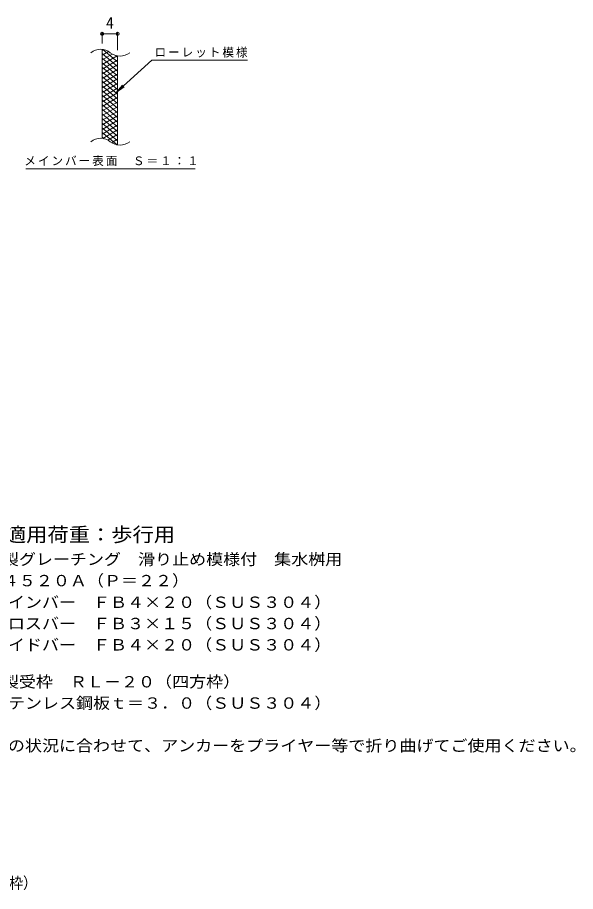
# Model space of a CAD drawing. Units: millimetres, scale not verified. Extents: x -1417 to 1780, y -1376 to 1196.
# Drawn here: x 337 to 1780, y -1376 to 882 of the extents above; entities that cross this region are included whole.
import ezdxf
from ezdxf.enums import TextEntityAlignment as Align

# ---------------------------------------------------------------- set-up
doc = ezdxf.new("R2010")
doc.units = ezdxf.units.MM
doc.header["$LTSCALE"] = 10
doc.header["$PDMODE"] = 32
doc.header["$PDSIZE"] = 8
for name, color, linetype, lineweight in [('C-2', 3, 'Continuous', 9), ('C-4', 7, 'Continuous', 9), ('C-5', 7, 'Continuous', 9), ('C-9', 6, 'Continuous', 5), ('D-5', 7, 'Continuous', 9)]:
    doc.layers.add(name, color=color, linetype=linetype, lineweight=lineweight)
doc.layers.add('F-5_F-5ﾚｲﾔ', color=2, linetype='Continuous')
doc.styles.add('ＭＳ ゴシック', font='')
doc.styles.get('ＭＳ ゴシック').set_extended_font_data('MS Gothic')

msp = doc.modelspace()

# ---------------------------------------------------------------- linework, layer by layer
at = {"layer": 'C-2'}
for p, q in [((555.67, 569.38), (555.67, 799.38)), ((595.67, 552.18), (595.67, 782.17))]:
    msp.add_line(p, q, dxfattribs=at)
for centre, start, end in [((551.7, 760.13), 50.82628, 129.17371), ((601.87, 821.71), 230.82628, 309.17371), ((551.7, 530.13), 50.82628, 129.17371), ((601.87, 591.71), 230.82628, 309.17371)]:
    msp.add_arc(centre, 39.71, start, end, dxfattribs=at)
at = {"layer": 'C-4'}
for p, q in [((555.67, 814.38), (555.67, 842.61)), ((555.67, 839.61), (595.67, 839.61)), ((595.67, 797.17), (595.67, 842.61))]:
    msp.add_line(p, q, dxfattribs=at)
for p in [(555.67, 839.61), (595.67, 839.61)]:
    msp.add_point(p, dxfattribs=at)
at = {"layer": 'C-5'}
for p, q in [((683.98, 771.28), (931.06, 771.28)), ((592.01, 688.15), (612.59, 702.35)), ((358.04, 491.22), (796.07, 491.22))]:
    msp.add_line(p, q, dxfattribs=at)
msp.add_lwpolyline([(683.98, 771.28), (592.01, 688.15), (608.21, 707.19)], dxfattribs=at)
at = {"layer": 'C-9'}
for p, q in [((560.2, 798.92), (555.67, 796.31)), ((572.45, 793.99), (555.67, 784.31)), ((595.67, 767.57), (557.75, 799.38)), ((595.67, 755.57), (555.67, 789.13)), ((581.84, 787.42), (555.67, 772.31)), ((594.44, 782.69), (555.67, 760.31)), ((595.67, 743.57), (555.67, 777.13)), ((595.67, 771.4), (555.67, 748.31)), ((595.67, 779.57), (590.95, 783.52)), ((595.67, 731.57), (555.67, 765.13)), ((595.67, 759.4), (555.67, 736.31)), ((595.67, 719.57), (555.67, 753.13)), ((595.67, 747.4), (555.67, 724.31)), ((595.67, 707.57), (555.67, 741.13)), ((595.67, 735.4), (555.67, 712.31)), ((595.67, 695.57), (555.67, 729.13)), ((595.67, 723.4), (555.67, 700.31)), ((595.67, 683.57), (555.67, 717.13)), ((595.67, 711.4), (555.67, 688.31)), ((595.67, 671.57), (555.67, 705.13)), ((595.67, 699.4), (555.67, 676.31)), ((595.67, 659.57), (555.67, 693.13)), ((595.67, 687.4), (555.67, 664.31)), ((595.67, 647.57), (555.67, 681.13)), ((595.67, 675.4), (555.67, 652.31)), ((595.67, 635.57), (555.67, 669.13)), ((595.67, 663.4), (555.67, 640.31)), ((595.67, 623.57), (555.67, 657.13)), ((595.67, 651.4), (555.67, 628.31)), ((595.67, 611.57), (555.67, 645.13)), ((595.67, 639.4), (555.67, 616.31)), ((595.67, 599.57), (555.67, 633.13)), ((595.67, 627.4), (555.67, 604.31)), ((595.67, 587.57), (555.67, 621.13)), ((595.67, 615.4), (555.67, 592.31)), ((595.67, 575.57), (555.67, 609.13)), ((595.67, 603.4), (555.67, 580.31)), ((595.67, 563.57), (555.67, 597.13)), ((595.67, 591.4), (557.57, 569.41)), ((594.29, 552.72), (555.67, 585.13)), ((560.86, 568.78), (555.67, 573.13)), ((595.67, 579.4), (570.72, 565)), ((595.67, 567.4), (580.16, 558.45)), ((595.67, 555.4), (591.95, 553.25))]:
    msp.add_line(p, q, dxfattribs=at)

# ---------------------------------------------------------------- texts
at = {"layer": 'C-4', "color": 2, "style": 'ＭＳ ゴシック'}
msp.add_text('4', height=29.33, dxfattribs=at).set_placement((565.67, 844.61), align=Align.BOTTOM_LEFT)
at = {"layer": 'C-5', "char_height": 21.99, "attachment_point": 7, "style": 'ＭＳ ゴシック'}
for s, insert in [('\\T1.17;ローレット模様', (691.06, 778.36)), ('\\T1.17;メインバー表面\u3000Ｓ＝１：１', (354.48, 497.92))]:
    msp.add_mtext(s, dxfattribs=dict(at, insert=insert))
at = {"layer": 'D-5', "color": 3, "style": 'ＭＳ ゴシック', "width": 1.1}
msp.add_text('※適用荷重：歩行用', height=36.66, dxfattribs=at).set_placement((249.24, -483.29), align=Align.BOTTOM_LEFT)
at = {"layer": 'D-5', "color": 2, "style": 'ＭＳ ゴシック', "width": 1.1}
for s, p in [('ステンレス製グレーチング\u3000滑り止め模様付\u3000集水桝用', (76.33, -541.21)), ('ＳＭＱＷ\u3000４５２０Ａ（Ｐ＝２２）', (76.33, -596.35)), ('材質：メインバー\u3000ＦＢ４×２０（ＳＵＳ３０４）', (136.04, -652.25)), ('\u3000\u3000\u3000クロスバー\u3000ＦＢ３×１５（ＳＵＳ３０４）', (136.04, -707.25)), ('\u3000\u3000\u3000サイドバー\u3000ＦＢ４×２０（ＳＵＳ３０４）', (136.04, -762.25)), ('ステンレス製受枠\u3000ＲＬ－２０（四方枠）', (76.33, -857.71)), ('材質：ステンレス鋼板ｔ＝３．０（ＳＵＳ３０４）', (136.04, -912.71)), ('施工場所の状況に合わせて、アンカーをプライヤー等で折り曲げてご使用ください。', (136.04, -1022.71))]:
    msp.add_text(s, height=29.33, dxfattribs=at).set_placement(p, align=Align.BOTTOM_LEFT)
at = {"layer": 'F-5_F-5ﾚｲﾔ', "style": 'ＭＳ ゴシック', "width": 0.9}
msp.add_text('ＳＭＱＷ\u3000４５２０Ａ（Ｐ＝２２）＋ＲＬ－２０（四方枠）', height=29.33, dxfattribs=at).set_placement((-584.99, -1377.53), align=Align.BOTTOM_LEFT)

doc.saveas('drawing.dxf')
